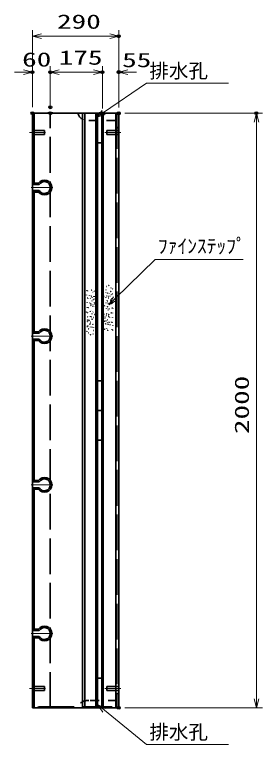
# Model space of a CAD drawing. Units: millimetres on the paper. Extents: x 0 to 841, y 0 to 594.
# Drawn here: x 258.8 to 300.4, y 269.6 to 392.3 of the extents above; entities that cross this region are included whole.
import ezdxf
from ezdxf.enums import TextEntityAlignment as Align

# ---------------------------------------------------------------- set-up
doc = ezdxf.new("R2010")
doc.units = ezdxf.units.MM
doc.header["$PDMODE"] = 32
doc.header["$PDSIZE"] = 0.5
for name, pattern in [('DASHED', [7.5, 6, -1.5]), ('USER1', [50.8, 31.75, -6.35, 6.35, -6.35]), ('USER2', [3, 1.5, -1.5]), ('USER3', [6.773336, 0.846667, -0.846667, 0.846667, -0.846667, 0.846667, -0.846667, 0.846667, -0.846667])]:
    doc.linetypes.add(name, pattern=pattern)
for name, color, linetype, lineweight in [('D-BMK（構造物基準線）', 2, 'USER1', 18), ('D-STR-DIM（寸法）', 7, 'Continuous', 13), ('D-STR-HTXT（WS-旗）', 7, 'Continuous', 13), ('D-STR-HTXT（旗上げ）', 7, 'Continuous', 13), ('D-STR（構造物）', 1, 'Continuous', 35)]:
    doc.layers.add(name, color=color, linetype=linetype, lineweight=lineweight)
doc.layers.add('Defpoints_8', color=151, linetype='Continuous')
doc.styles.add('ＭＳ ゴシック', font='')
doc.styles.get('ＭＳ ゴシック').set_extended_font_data('MS Gothic')

# ---------------------------------------------------------------- blocks, each defined once
blk = doc.blocks.new('_Open30')
at = {"color": 7, "linetype": 'Continuous', "lineweight": 13}
for p, q in [((-1, 0.2679), (0, 0)), ((0, 0), (-1, -0.2679)), ((0, 0), (-1, 0))]:
    blk.add_line(p, q, dxfattribs=at)

msp = doc.modelspace()

# ---------------------------------------------------------------- linework, layer by layer
at = {"layer": 'D-BMK（構造物基準線）'}
for p, q in [((261.339, 372.484), (264.03, 372.484)), ((273.987, 372.484), (276.677, 372.484)), ((261.6, 363.234), (265.257, 363.234)), ((261.6, 338.234), (265.257, 338.234)), ((261.6, 313.234), (265.257, 313.234)), ((261.6, 288.234), (265.257, 288.234)), ((264.03, 278.984), (261.339, 278.984)), ((276.677, 278.984), (273.987, 278.984))]:
    msp.add_line(p, q, dxfattribs=at)
at = {"layer": 'D-STR-DIM（寸法）'}
for p, q in [((261.813, 383.631), (261.813, 389.681)), ((276.313, 383.661), (276.313, 389.681)), ((263.313, 388.681), (274.813, 388.681)), ((261.813, 376.734), (261.813, 383.631)), ((264.813, 376.734), (264.813, 383.631)), ((264.813, 377.734), (264.813, 383.631)), ((273.563, 376.734), (273.563, 383.631)), ((273.563, 376.546), (273.563, 383.631)), ((276.313, 376.704), (276.313, 383.631)), ((260.313, 382.631), (258.813, 382.631)), ((266.313, 382.631), (267.813, 382.631)), ((266.313, 382.631), (272.063, 382.631)), ((272.063, 382.631), (270.563, 382.631)), ((277.813, 382.631), (279.313, 382.631)), ((277.313, 375.734), (300.445, 375.734)), ((299.445, 277.234), (299.445, 374.234)), ((277.313, 275.734), (300.445, 275.734))]:
    msp.add_line(p, q, dxfattribs=at)
at = {"layer": 'D-STR-HTXT（WS-旗）'}
for points in [[(294.767, 380.78), (280.978, 380.78), (273.774, 375.839)], [(294.767, 269.586), (280.978, 269.586), (273.904, 275.338)]]:
    msp.add_lwpolyline(points, dxfattribs=at)
at = {"layer": 'D-STR-HTXT（旗上げ）'}
msp.add_lwpolyline([(297.243, 351.143), (282.413, 351.143), (275.705, 344.559)], dxfattribs=at)
at = {"layer": 'D-STR（構造物）'}
for p, q in [((261.813, 375.734), (276.313, 375.734)), ((261.813, 275.734), (261.813, 375.734)), ((262.113, 363.984), (262.113, 375.734)), ((264.348, 375.734), (264.438, 375.824)), ((264.438, 375.824), (265.188, 375.824)), ((265.188, 375.824), (265.278, 375.734)), ((270.242, 375.734), (270.242, 275.734)), ((270.617, 275.734), (270.617, 375.734)), ((272.457, 375.734), (272.457, 275.734)), ((272.713, 375.734), (272.713, 370.734)), ((273.063, 375.824), (272.973, 375.734)), ((273.813, 375.824), (273.063, 375.824)), ((273.463, 370.734), (273.463, 375.734)), ((273.713, 275.734), (273.713, 375.734)), ((273.813, 375.824), (273.903, 375.734)), ((275.813, 275.734), (275.813, 375.734)), ((276.313, 375.734), (276.313, 275.734)), ((272.713, 330.734), (272.713, 370.734)), ((272.713, 370.734), (273.463, 370.734)), ((273.463, 370.734), (273.463, 330.734)), ((261.813, 363.734), (262.113, 363.984)), ((262.947, 363.734), (261.813, 363.734)), ((262.113, 363.984), (262.813, 363.984)), ((262.947, 362.734), (261.813, 362.734)), ((261.813, 362.734), (262.113, 362.484)), ((262.113, 338.984), (262.113, 362.484)), ((262.113, 362.484), (262.813, 362.484)), ((274.189, 346.613), (274.237, 346.6)), ((274.989, 346.393), (275.039, 346.393)), ((275.256, 346.172), (275.221, 346.136)), ((275.292, 346.136), (275.256, 346.172)), ((270.913, 345.169), (270.909, 345.12)), ((271.062, 345.867), (271.057, 345.817)), ((271.963, 345.677), (271.999, 345.642)), ((272.106, 344.961), (272.106, 344.911)), ((272.166, 344.911), (272.204, 344.943)), ((272.166, 344.911), (272.198, 344.873)), ((272.546, 345.826), (272.567, 345.871)), ((273.676, 345.286), (273.672, 345.336)), ((273.869, 344.888), (273.822, 344.905)), ((274.113, 346.044), (274.148, 346.008)), ((274.175, 345.562), (274.131, 345.537)), ((274.148, 346.008), (274.183, 346.044)), ((274.288, 345.013), (274.247, 344.985)), ((274.288, 345.013), (274.317, 344.972)), ((274.433, 345.462), (274.383, 345.471)), ((274.659, 345.415), (274.676, 345.462)), ((274.798, 344.964), (274.843, 344.985)), ((270.98, 343.863), (270.984, 343.913)), ((271.001, 344.713), (271.034, 344.674)), ((271.132, 344.611), (271.128, 344.561)), ((271.522, 344.609), (271.535, 344.658)), ((271.522, 344.609), (271.57, 344.596)), ((271.863, 344.204), (271.813, 344.204)), ((271.823, 344.723), (271.869, 344.702)), ((272.227, 343.655), (272.177, 343.655)), ((272.213, 343.954), (272.261, 343.967)), ((272.213, 343.954), (272.226, 343.906)), ((272.543, 344.089), (272.56, 344.136)), ((273.567, 344.315), (273.529, 344.283)), ((274.119, 343.824), (274.169, 343.819)), ((274.144, 344.81), (274.165, 344.765)), ((274.362, 344.071), (274.412, 344.071)), ((274.366, 344.234), (274.375, 344.185)), ((274.476, 343.71), (274.524, 343.723)), ((274.65, 344.611), (274.6, 344.615)), ((274.879, 344.333), (274.847, 344.372)), ((270.992, 343.115), (270.983, 343.066)), ((271.606, 343.602), (271.593, 343.65)), ((271.606, 343.602), (271.654, 343.615)), ((271.682, 342.528), (271.691, 342.577)), ((272.012, 343.502), (271.962, 343.506)), ((273.8, 343.356), (273.768, 343.395)), ((273.968, 343.33), (273.925, 343.305)), ((273.968, 343.33), (273.943, 343.374)), ((274.237, 342.882), (274.262, 342.925)), ((274.544, 342.688), (274.535, 342.639)), ((271.749, 341.505), (271.701, 341.492)), ((271.989, 342.334), (271.964, 342.29)), ((272.057, 341.396), (272.107, 341.392)), ((272.258, 341.885), (272.301, 341.91)), ((272.258, 341.885), (272.283, 341.842)), ((272.426, 341.859), (272.458, 341.821)), ((274.012, 341.262), (273.964, 341.249)), ((273.999, 341.561), (274.049, 341.561)), ((274.012, 341.262), (273.999, 341.31)), ((274.214, 341.714), (274.264, 341.71)), ((274.619, 341.614), (274.571, 341.601)), ((274.619, 341.614), (274.632, 341.565)), ((275.234, 342.101), (275.242, 342.15)), ((275.246, 341.352), (275.242, 341.302)), ((271.347, 340.883), (271.379, 340.844)), ((271.428, 340.252), (271.383, 340.231)), ((271.576, 340.605), (271.626, 340.601)), ((271.864, 341.145), (271.814, 341.145)), ((271.86, 340.982), (271.851, 341.031)), ((271.937, 340.202), (271.909, 340.243)), ((271.937, 340.202), (271.978, 340.231)), ((272.082, 340.405), (272.061, 340.451)), ((272.357, 340.328), (272.404, 340.311)), ((272.659, 340.901), (272.697, 340.933)), ((273.683, 341.127), (273.666, 341.08)), ((274.06, 340.305), (274.021, 340.273)), ((274.06, 340.305), (274.028, 340.343)), ((274.12, 340.255), (274.12, 340.305)), ((274.402, 340.493), (274.357, 340.514)), ((274.362, 341.012), (274.412, 341.012)), ((274.704, 340.607), (274.656, 340.619)), ((274.704, 340.607), (274.691, 340.558)), ((275.093, 340.605), (275.098, 340.655)), ((275.224, 340.503), (275.192, 340.542)), ((275.312, 340.046), (275.317, 340.096)), ((261.813, 338.734), (262.113, 338.984)), ((262.113, 338.984), (262.813, 338.984)), ((270.934, 339.079), (270.969, 339.044)), ((270.969, 339.044), (271.005, 339.079)), ((271.236, 338.823), (271.186, 338.823)), ((271.567, 339.801), (271.55, 339.754)), ((271.793, 339.754), (271.842, 339.745)), ((272.078, 339.207), (272.042, 339.172)), ((272.051, 339.654), (272.094, 339.679)), ((272.078, 339.207), (272.113, 339.172)), ((272.549, 339.93), (272.553, 339.88)), ((273.68, 339.39), (273.659, 339.345)), ((274.262, 339.539), (274.227, 339.574)), ((275.164, 339.349), (275.168, 339.399)), ((262.947, 338.734), (261.813, 338.734)), ((262.947, 337.734), (261.813, 337.734)), ((261.813, 337.734), (262.113, 337.484)), ((272.037, 338.602), (271.989, 338.615)), ((262.113, 313.984), (262.113, 337.484)), ((262.113, 337.484), (262.813, 337.484)), ((272.713, 330.734), (272.713, 320.734)), ((273.463, 330.734), (272.713, 330.734)), ((273.463, 320.734), (273.463, 330.734)), ((272.713, 325.734), (273.463, 325.734)), ((272.713, 320.734), (273.463, 320.734)), ((272.713, 280.734), (272.713, 320.734)), ((273.463, 320.734), (273.463, 280.734)), ((261.813, 313.734), (262.113, 313.984)), ((262.947, 313.734), (261.813, 313.734)), ((262.113, 313.984), (262.813, 313.984)), ((262.947, 312.734), (261.813, 312.734)), ((261.813, 312.734), (262.113, 312.484)), ((262.113, 288.984), (262.113, 312.484)), ((262.113, 312.484), (262.813, 312.484)), ((261.813, 288.734), (262.113, 288.984)), ((262.947, 288.734), (261.813, 288.734)), ((262.113, 288.984), (262.813, 288.984)), ((262.947, 287.734), (261.813, 287.734)), ((261.813, 287.734), (262.113, 287.484)), ((262.113, 287.484), (262.813, 287.484)), ((262.113, 275.734), (262.113, 287.484)), ((272.713, 275.734), (272.713, 280.734)), ((273.463, 280.734), (272.713, 280.734)), ((273.463, 280.734), (273.463, 275.734)), ((276.313, 275.734), (261.813, 275.734))]:
    msp.add_line(p, q, dxfattribs=at)
at = {"layer": 'D-STR（構造物）', "linetype": 'DASHED'}
for p, q in [((264.813, 275.734), (264.813, 375.734)), ((273.563, 375.734), (273.563, 275.734)), ((276.013, 375.734), (276.013, 275.734)), ((276.313, 373.234), (276.013, 373.407)), ((263.813, 372.834), (261.813, 372.834)), ((261.813, 372.134), (263.813, 372.134)), ((263.813, 372.134), (263.813, 372.834)), ((274.313, 372.134), (274.313, 372.834)), ((274.313, 372.834), (276.313, 372.834)), ((276.313, 372.134), (274.313, 372.134)), ((263.813, 279.334), (261.813, 279.334)), ((261.813, 278.634), (263.813, 278.634)), ((263.813, 278.634), (263.813, 279.334)), ((274.313, 279.334), (276.313, 279.334)), ((274.313, 278.634), (274.313, 279.334)), ((276.313, 278.634), (274.313, 278.634)), ((276.013, 278.061), (276.313, 278.234)), ((262.838, 275.884), (275.163, 275.884))]:
    msp.add_line(p, q, dxfattribs=at)
at = {"layer": 'D-STR（構造物）', "linetype": 'USER2'}
for p, q in [((271.267, 374.484), (276.013, 374.484)), ((276.013, 276.984), (271.267, 276.984))]:
    msp.add_line(p, q, dxfattribs=at)
at = {"layer": 'D-STR（構造物）', "linetype": 'USER3'}
for p, q in [((262.688, 275.734), (262.838, 275.884)), ((275.313, 275.734), (275.163, 275.884))]:
    msp.add_line(p, q, dxfattribs=at)
at = {"layer": 'D-STR（構造物）'}
for points in [[(274.606, 346.73), (274.644, 346.762), (274.676, 346.724)], [(270.969, 346.001), (270.931, 345.969), (270.963, 345.93)], [(271.405, 345.026), (271.373, 345.065), (271.411, 345.097)], [(271.752, 344.962), (271.702, 344.966), (271.706, 345.016)], [(271.798, 345.958), (271.753, 345.979), (271.774, 346.025)], [(272.338, 345.85), (272.302, 345.814), (272.338, 345.779)], [(272.585, 345.306), (272.535, 345.306), (272.535, 345.256)], [(274.577, 344.896), (274.618, 344.924), (274.647, 344.883)], [(274.965, 345.819), (274.978, 345.771), (274.93, 345.758)], [(275.056, 345.213), (275.065, 345.262), (275.114, 345.254)], [(275.186, 345.346), (275.227, 345.375), (275.256, 345.334)], [(271.476, 343.77), (271.444, 343.809), (271.482, 343.841)], [(272.07, 344.456), (272.034, 344.421), (272.07, 344.386)], [(272.328, 344.504), (272.315, 344.456), (272.363, 344.443)], [(273.703, 344.021), (273.731, 344.062), (273.69, 344.091)], [(274.633, 343.699), (274.674, 343.67), (274.645, 343.629)], [(274.982, 344.254), (274.953, 344.295), (274.912, 344.266)], [(275.087, 343.728), (275.136, 343.737), (275.145, 343.688)], [(275.139, 344.211), (275.147, 344.26), (275.098, 344.269)], [(275.141, 344.512), (275.166, 344.555), (275.21, 344.53)], [(271.149, 343.072), (271.178, 343.031), (271.219, 343.059)], [(271.484, 342.442), (271.512, 342.401), (271.553, 342.43)], [(271.641, 343.34), (271.593, 343.353), (271.605, 343.402)], [(271.97, 343.23), (271.932, 343.198), (271.964, 343.159)], [(272.44, 343.235), (272.399, 343.263), (272.428, 343.304)], [(272.602, 343.043), (272.563, 343.011), (272.531, 343.049)], [(274.371, 343.179), (274.419, 343.192), (274.406, 343.241)], [(274.742, 342.774), (274.713, 342.815), (274.672, 342.786)], [(275.124, 343.016), (275.173, 343.025), (275.182, 342.976)], [(275.294, 342.94), (275.335, 342.911), (275.306, 342.87)], [(270.932, 342.276), (270.891, 342.305), (270.919, 342.346)], [(271.101, 342.2), (271.052, 342.191), (271.044, 342.24)], [(271.139, 341.488), (271.09, 341.479), (271.081, 341.528)], [(271.593, 341.517), (271.552, 341.546), (271.581, 341.587)], [(271.855, 342.036), (271.807, 342.023), (271.819, 341.975)], [(273.694, 342.167), (273.662, 342.205), (273.624, 342.173)], [(273.798, 341.911), (273.826, 341.952), (273.785, 341.981)], [(274.255, 341.986), (274.294, 342.018), (274.261, 342.056)], [(274.585, 341.876), (274.633, 341.863), (274.62, 341.814)], [(274.75, 341.446), (274.782, 341.407), (274.744, 341.375)], [(275.077, 342.144), (275.048, 342.185), (275.007, 342.156)], [(271.084, 340.704), (271.059, 340.661), (271.016, 340.686)], [(271.087, 341.005), (271.078, 340.956), (271.128, 340.947)], [(271.169, 340.003), (271.16, 339.954), (271.111, 339.962)], [(271.244, 340.962), (271.273, 340.921), (271.314, 340.95)], [(271.648, 340.32), (271.607, 340.291), (271.579, 340.332)], [(272.523, 341.195), (272.494, 341.154), (272.535, 341.125)], [(273.898, 340.712), (273.911, 340.76), (273.862, 340.773)], [(274.156, 340.759), (274.191, 340.795), (274.156, 340.83)], [(274.474, 340.254), (274.524, 340.25), (274.519, 340.2)], [(274.821, 340.19), (274.853, 340.151), (274.814, 340.119)], [(271.039, 339.869), (270.998, 339.841), (270.97, 339.882)], [(271.26, 339.396), (271.247, 339.445), (271.295, 339.458)], [(273.64, 339.91), (273.69, 339.91), (273.69, 339.96)], [(273.888, 339.366), (273.923, 339.401), (273.888, 339.437)], [(274.428, 339.258), (274.473, 339.237), (274.452, 339.191)], [(275.257, 339.215), (275.295, 339.247), (275.263, 339.286)], [(271.62, 338.486), (271.582, 338.453), (271.55, 338.492)]]:
    msp.add_lwpolyline(points, dxfattribs=at)
for centre, radius, start, end in [((263.813, 363.234), 1.25, 216.87003, 143.12996), ((263.813, 363.234), 1, 210.00011, 149.99988), ((263.813, 338.234), 1.25, 216.87003, 143.12996), ((263.813, 338.234), 1, 210.00011, 149.99988), ((263.813, 313.234), 1.25, 216.87003, 143.12996), ((263.813, 313.234), 1, 210.00011, 149.99988), ((263.813, 288.234), 1.25, 216.87003, 143.12996), ((263.813, 288.234), 1, 210.00011, 149.99988)]:
    msp.add_arc(centre, radius, start, end, dxfattribs=at)
at = {"layer": 'D-STR（構造物）', "linetype": 'USER2'}
for centre, start_param, end_param in [((271.267, 375.734), 6.2831853, 7.8539816), ((271.267, 275.734), 4.712389, 6.2831853)]:
    msp.add_ellipse(centre, major_axis=(-1.768, 0), ratio=0.7066, start_param=start_param, end_param=end_param, dxfattribs=at)
at = {"layer": 'Defpoints_8'}
for p in [(276.313, 388.681), (261.813, 382.631), (264.813, 382.631), (273.563, 382.631), (276.313, 382.661), (276.313, 382.631), (264.813, 376.734), (261.813, 375.734), (264.813, 375.734), (273.563, 375.734), (273.563, 375.546), (276.313, 375.734), (276.313, 375.704), (299.445, 375.734), (276.313, 275.734)]:
    msp.add_point(p, dxfattribs=at)

# ---------------------------------------------------------------- block references
at = {"layer": 'D-STR-DIM（寸法）', "xscale": 1.5, "yscale": 1.5}
for p, rotation in [((261.813, 388.681), 180), ((264.813, 382.631), 180), ((264.813, 382.631), 180), ((276.313, 382.631), 180), ((299.445, 375.734), 90), ((299.445, 275.734), 270)]:
    msp.add_blockref('_Open30', p, dxfattribs=dict(at, rotation=rotation))
for p in [(276.313, 388.681), (261.813, 382.631), (273.563, 382.631), (273.563, 382.631)]:
    msp.add_blockref('_Open30', p, dxfattribs=at)
at = {"layer": 'D-STR-HTXT（WS-旗）', "xscale": 1.5, "yscale": 1.5}
for p, rotation in [((272.537, 374.991), 214.4461), ((272.741, 276.284), 140.8822)]:
    msp.add_blockref('_Open30', p, dxfattribs=dict(at, rotation=rotation))
at = {"layer": 'D-STR-HTXT（旗上げ）', "xscale": 1.5, "yscale": 1.5, "rotation": 224.46124}
msp.add_blockref('_Open30', (274.634, 343.509), dxfattribs=at)

# ---------------------------------------------------------------- texts
at = {"layer": 'D-STR-DIM（寸法）', "style": 'ＭＳ ゴシック', "width": 1.5}
for s, p in [('290', (265.938, 389.218)), ('60', (260.074, 382.849)), ('175', (266.225, 383.168)), ('55', (276.877, 382.754))]:
    msp.add_text(s, height=2.405, dxfattribs=at).set_placement(p, align=Align.BOTTOM_LEFT)
at = {"layer": 'D-STR-DIM（寸法）', "style": 'ＭＳ ゴシック'}
msp.add_text('ﾌｧｲﾝｽﾃｯﾌﾟ', height=2.405, dxfattribs=at).set_placement((282.892, 351.467), align=Align.BOTTOM_LEFT)
at = {"layer": 'D-STR-DIM（寸法）', "style": 'ＭＳ ゴシック', "width": 1.5}
msp.add_text('2000', height=2.405, rotation=90, dxfattribs=at).set_placement((298.908, 321.776), align=Align.BOTTOM_LEFT)
at = {"layer": 'D-STR-HTXT（WS-旗）', "style": 'ＭＳ ゴシック'}
for p in [(281.459, 380.932), (281.459, 269.737)]:
    msp.add_text('排水孔', height=2.405, dxfattribs=at).set_placement(p, align=Align.BOTTOM_LEFT)

doc.saveas('drawing.dxf')
